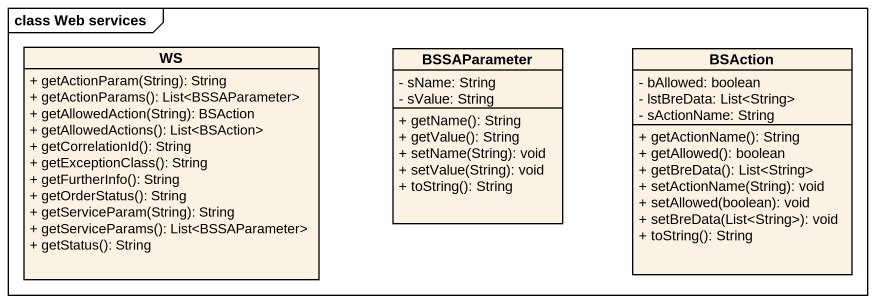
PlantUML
@startuml
mainframe class Web services
hide circle
hide empty members
skinparam classAttributeIconSize 0
class WS {
  + getActionParam(String): String
  + getActionParams(): List<BSSAParameter>
  + getAllowedAction(String): BSAction
  + getAllowedActions(): List<BSAction>
  + getCorrelationId(): String
  + getExceptionClass(): String
  + getFurtherInfo(): String
  + getOrderStatus(): String
  + getServiceParam(String): String
  + getServiceParams(): List<BSSAParameter>
  + getStatus(): String
}
class BSSAParameter {
  - sName: String
  - sValue: String
  + getName(): String
  + getValue(): String
  + setName(String): void
  + setValue(String): void
  + toString(): String
}
class BSAction {
  - bAllowed: boolean
  - lstBreData: List<String>
  - sActionName: String
  + getActionName(): String
  + getAllowed(): boolean
  + getBreData(): List<String>
  + setActionName(String): void
  + setAllowed(boolean): void
  + setBreData(List<String>): void
  + toString(): String
}
@enduml
